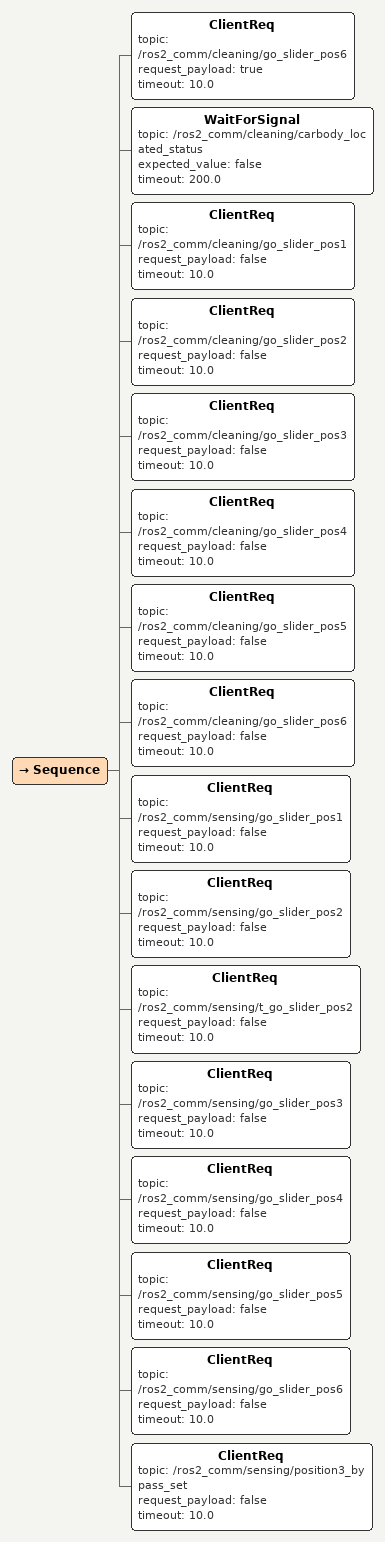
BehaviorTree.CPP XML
<Sequence>

  <ClientReq topic="/ros2_comm/cleaning/go_slider_pos6" request_payload="true" timeout="10.0"/>

  <!-- Cleaning: Repeat Sequence (True) -->
  <WaitForSignal topic="/ros2_comm/cleaning/carbody_located_status" expected_value="false" timeout="200.0"/>
  <ClientReq topic="/ros2_comm/cleaning/go_slider_pos1" request_payload="false" timeout="10.0"/>
  <ClientReq topic="/ros2_comm/cleaning/go_slider_pos2" request_payload="false" timeout="10.0"/>
  <ClientReq topic="/ros2_comm/cleaning/go_slider_pos3" request_payload="false" timeout="10.0"/>
  <ClientReq topic="/ros2_comm/cleaning/go_slider_pos4" request_payload="false" timeout="10.0"/>
  <ClientReq topic="/ros2_comm/cleaning/go_slider_pos5" request_payload="false" timeout="10.0"/>
  <ClientReq topic="/ros2_comm/cleaning/go_slider_pos6" request_payload="false" timeout="10.0"/>

  <!-- Sensing: Reset Sequence (False) -->
  <ClientReq topic="/ros2_comm/sensing/go_slider_pos1" request_payload="false" timeout="10.0"/>
  <ClientReq topic="/ros2_comm/sensing/go_slider_pos2" request_payload="false" timeout="10.0"/>
  <ClientReq topic="/ros2_comm/sensing/t_go_slider_pos2" request_payload="false" timeout="10.0"/>
  <ClientReq topic="/ros2_comm/sensing/go_slider_pos3" request_payload="false" timeout="10.0"/>
  <ClientReq topic="/ros2_comm/sensing/go_slider_pos4" request_payload="false" timeout="10.0"/>
  <ClientReq topic="/ros2_comm/sensing/go_slider_pos5" request_payload="false" timeout="10.0"/>
  <ClientReq topic="/ros2_comm/sensing/go_slider_pos6" request_payload="false" timeout="10.0"/>

  <ClientReq topic="/ros2_comm/sensing/position3_bypass_set" request_payload="false" timeout="10.0"/>

</Sequence>
